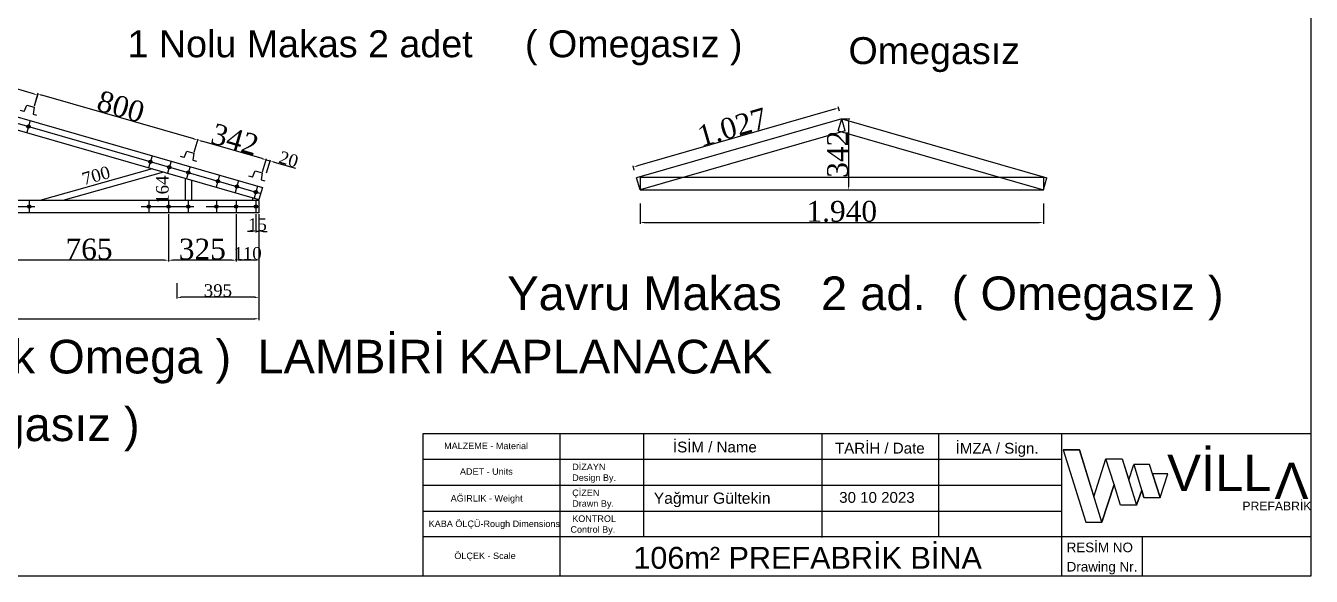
# Model space of a CAD drawing. Header units: millimetres. Extents: x 206945 to 219731, y -209822 to -201066.
# Drawn here: x 213548 to 219731, y -209822 to -207172 of the extents above; entities that cross this region are included whole.
import ezdxf
from ezdxf.enums import TextEntityAlignment as Align

# ---------------------------------------------------------------- set-up
doc = ezdxf.new("R2010")
doc.units = ezdxf.units.MM
doc.header["$MEASUREMENT"] = 0
for name, color, linetype in [('1', 250, 'Continuous'), ('Block1', 255, 'Continuous'), ('ZEMİN', 191, 'Continuous'), ('ÖLÇÜLENDİRME', 121, 'Continuous')]:
    doc.layers.add(name, color=color, linetype=linetype)
doc.styles.add('133', font='times.ttf')
doc.styles.get("Standard").update_dxf_attribs({"font": 'arial.ttf'})
doc.dimstyles.new('MAKAS', dxfattribs={"dimscale": 20, "dimtxt": 1.3, "dimasz": 1, "dimexe": 0.3, "dimexo": 0.3, "dimgap": 0.1, "dimtad": 1, "dimrnd": 1, "dimzin": 12, "dimdsep": 46, "dimlunit": 6, "dimtxsty": '133', "dimcen": 0.8, "dimdle": 0.0005, "dimclrd": 4, "dimclre": 6, "dimclrt": 2, "dimazin": 3, "dimtfac": 1, "dimtmove": 0, "dimatfit": 2, "dimldrblk": 'DOTSMALL', "dimfxl": 0, "dimtolj": 1, "dimtzin": 0, "dimarcsym": 0})
doc.dimstyles.new('makas 1', dxfattribs={"dimscale": 20, "dimtxt": 3, "dimasz": 1.2, "dimexe": 0.3, "dimexo": 0.3, "dimgap": 0.1, "dimtad": 1, "dimrnd": 1, "dimzin": 12, "dimdsep": 46, "dimlunit": 6, "dimtxsty": '133', "dimblk": 'NONE', "dimcen": 0.8, "dimdle": 0.0005, "dimse1": 1, "dimse2": 1, "dimsd1": 1, "dimsd2": 1, "dimclrd": 105, "dimclre": 42, "dimclrt": 2, "dimazin": 3, "dimtfac": 1, "dimtmove": 0, "dimatfit": 2, "dimldrblk": 'NONE', "dimfxl": 0, "dimtolj": 1, "dimtzin": 0, "dimarcsym": 0})

# ---------------------------------------------------------------- blocks, each defined once
blk = doc.blocks.new('*D7371')
at = {"layer": 'Defpoints', "color": 0}
for p in [(214669.7, -208192.3), (210269.7, -208214.9), (214669.7, -208582.1)]:
    blk.add_point(p, dxfattribs=at)
at = {"layer": 'ÖLÇÜLENDİRME', "color": 6, "lineweight": -2, "ltscale": 0.5}
for p, q in [((214669.7, -208198.3), (214669.7, -208588.1)), ((210269.7, -208220.9), (210269.7, -208588.1))]:
    blk.add_line(p, q, dxfattribs=at)
at = {"layer": 'ÖLÇÜLENDİRME', "color": 4, "lineweight": -2, "ltscale": 0.5}
blk.add_line((210289.7, -208582.1), (214649.7, -208582.1), dxfattribs=at)
at = {"layer": 'ÖLÇÜLENDİRME', "color": 4}
for points in [[(210289.7, -208578.8), (210289.7, -208585.4), (210269.7, -208582.1)], [(214649.7, -208585.4), (214649.7, -208578.8), (214669.7, -208582.1)]]:
    blk.add_solid(points, dxfattribs=at)
at = {"layer": 'ÖLÇÜLENDİRME', "color": 2, "insert": (212469.7, -208529.2), "char_height": 100, "attachment_point": 5, "style": '133'}
blk.add_mtext('\\A1;4.400', dxfattribs=at)
blk = doc.blocks.new('_DotSmall')
at = {"color": 0, "linetype": 'ByBlock', "const_width": 0.5}
blk.add_lwpolyline([(-0.0625, 0, 1), (0.0625, 0, 1)], format="xyb", close=True, dxfattribs=at)
blk = doc.blocks.new('*D7377')
at = {"layer": 'Defpoints', "color": 0}
for p in [(214654.7, -208072.5), (214669.7, -208072.5), (214654.7, -208161.4)]:
    blk.add_point(p, dxfattribs=at)
at = {"layer": 'ÖLÇÜLENDİRME', "color": 6, "lineweight": -2, "ltscale": 0.5}
for p, q in [((214654.7, -208078.5), (214654.7, -208167.4)), ((214669.7, -208078.5), (214669.7, -208167.4))]:
    blk.add_line(p, q, dxfattribs=at)
at = {"layer": 'ÖLÇÜLENDİRME', "color": 4, "lineweight": -2, "ltscale": 0.5}
for p, q in [((214634.7, -208161.4), (214614.7, -208161.4)), ((214669.7, -208161.4), (214654.7, -208161.4)), ((214689.7, -208161.4), (214709.7, -208161.4))]:
    blk.add_line(p, q, dxfattribs=at)
at = {"layer": 'ÖLÇÜLENDİRME', "color": 4}
for points in [[(214634.7, -208164.8), (214634.7, -208158.1), (214654.7, -208161.4)], [(214689.7, -208158.1), (214689.7, -208164.8), (214669.7, -208161.4)]]:
    blk.add_solid(points, dxfattribs=at)
at = {"layer": 'ÖLÇÜLENDİRME', "color": 2, "insert": (214662.2, -208129), "char_height": 60, "attachment_point": 5, "style": '133'}
blk.add_mtext('\\A1;15', dxfattribs=at)
blk = doc.blocks.new('*D7378')
at = {"layer": 'Defpoints', "color": 0}
for p in [(214559.7, -208072.5), (214669.7, -208072.5), (214559.7, -208300.1)]:
    blk.add_point(p, dxfattribs=at)
at = {"layer": 'ÖLÇÜLENDİRME', "color": 6, "lineweight": -2, "ltscale": 0.5}
for p, q in [((214559.7, -208078.5), (214559.7, -208306.1)), ((214669.7, -208078.5), (214669.7, -208306.1))]:
    blk.add_line(p, q, dxfattribs=at)
at = {"layer": 'ÖLÇÜLENDİRME', "color": 4, "lineweight": -2, "ltscale": 0.5}
blk.add_line((214649.7, -208300.1), (214579.7, -208300.1), dxfattribs=at)
at = {"layer": 'ÖLÇÜLENDİRME', "color": 4}
for points in [[(214579.7, -208296.8), (214579.7, -208303.4), (214559.7, -208300.1)], [(214649.7, -208303.4), (214649.7, -208296.8), (214669.7, -208300.1)]]:
    blk.add_solid(points, dxfattribs=at)
at = {"layer": 'ÖLÇÜLENDİRME', "color": 2, "insert": (214614.7, -208267.6), "char_height": 60, "attachment_point": 5, "style": '133'}
blk.add_mtext('\\A1;110', dxfattribs=at)
blk = doc.blocks.new('*D7379')
at = {"layer": 'Defpoints', "color": 0}
for p in [(214234.7, -208072.5), (214559.7, -208072.5), (214234.7, -208300.1)]:
    blk.add_point(p, dxfattribs=at)
at = {"layer": 'ÖLÇÜLENDİRME', "color": 6, "lineweight": -2, "ltscale": 0.5}
for p, q in [((214234.7, -208078.5), (214234.7, -208306.1)), ((214559.7, -208078.5), (214559.7, -208306.1))]:
    blk.add_line(p, q, dxfattribs=at)
at = {"layer": 'ÖLÇÜLENDİRME', "color": 4, "lineweight": -2, "ltscale": 0.5}
blk.add_line((214539.7, -208300.1), (214254.7, -208300.1), dxfattribs=at)
at = {"layer": 'ÖLÇÜLENDİRME', "color": 4}
for points in [[(214254.7, -208296.8), (214254.7, -208303.4), (214234.7, -208300.1)], [(214539.7, -208303.4), (214539.7, -208296.8), (214559.7, -208300.1)]]:
    blk.add_solid(points, dxfattribs=at)
at = {"layer": 'ÖLÇÜLENDİRME', "color": 2, "insert": (214397.2, -208247.3), "char_height": 100, "attachment_point": 5, "style": '133'}
blk.add_mtext('\\A1;325', dxfattribs=at)
blk = doc.blocks.new('*D7380')
at = {"layer": 'Defpoints', "color": 0}
for p in [(213469.7, -208072.5), (214234.7, -208072.5), (213469.7, -208300.1)]:
    blk.add_point(p, dxfattribs=at)
at = {"layer": 'ÖLÇÜLENDİRME', "color": 6, "lineweight": -2, "ltscale": 0.5}
for p, q in [((213469.7, -208078.5), (213469.7, -208306.1)), ((214234.7, -208078.5), (214234.7, -208306.1))]:
    blk.add_line(p, q, dxfattribs=at)
at = {"layer": 'ÖLÇÜLENDİRME', "color": 4, "lineweight": -2, "ltscale": 0.5}
blk.add_line((214214.7, -208300.1), (213489.7, -208300.1), dxfattribs=at)
at = {"layer": 'ÖLÇÜLENDİRME', "color": 4}
for points in [[(213489.7, -208296.8), (213489.7, -208303.4), (213469.7, -208300.1)], [(214214.7, -208303.4), (214214.7, -208296.8), (214234.7, -208300.1)]]:
    blk.add_solid(points, dxfattribs=at)
at = {"layer": 'ÖLÇÜLENDİRME', "color": 2, "insert": (213852.2, -208247.2), "char_height": 100, "attachment_point": 5, "style": '133'}
blk.add_mtext('\\A1;765', dxfattribs=at)
blk = doc.blocks.new('*D7382')
at = {"layer": 'Defpoints', "color": 0}
for p in [(214274.7, -208404.5), (214669.7, -208404.5), (214274.7, -208478.9)]:
    blk.add_point(p, dxfattribs=at)
at = {"layer": 'ÖLÇÜLENDİRME', "color": 6, "lineweight": -2, "ltscale": 0.5}
for p, q in [((214274.7, -208410.5), (214274.7, -208484.9)), ((214669.7, -208410.5), (214669.7, -208484.9))]:
    blk.add_line(p, q, dxfattribs=at)
at = {"layer": 'ÖLÇÜLENDİRME', "color": 4, "lineweight": -2, "ltscale": 0.5}
blk.add_line((214649.7, -208478.9), (214294.7, -208478.9), dxfattribs=at)
at = {"layer": 'ÖLÇÜLENDİRME', "color": 4}
for points in [[(214294.7, -208475.6), (214294.7, -208482.3), (214274.7, -208478.9)], [(214649.7, -208482.3), (214649.7, -208475.6), (214669.7, -208478.9)]]:
    blk.add_solid(points, dxfattribs=at)
at = {"layer": 'ÖLÇÜLENDİRME', "color": 2, "insert": (214472.2, -208446.4), "char_height": 60, "attachment_point": 5, "style": '133'}
blk.add_mtext('\\A1;395', dxfattribs=at)
blk = doc.blocks.new('*D7383')
at = {"layer": 'Defpoints', "color": 0}
for p in [(214329.7, -207878.8), (214237.6, -208042.5), (214329.7, -208042.5)]:
    blk.add_point(p, dxfattribs=at)
at = {"layer": 'Block1', "color": 2, "insert": (214205.1, -207960.6), "char_height": 60, "attachment_point": 5, "rotation": 89.99996, "style": '133'}
blk.add_mtext('\\A1;164', dxfattribs=at)
blk = doc.blocks.new('_None')
blk = doc.blocks.new('*D7384')
at = {"layer": 'Defpoints', "color": 0}
for p in [(214231.8, -207829), (214238.4, -207852.5), (213564.7, -208042.5)]:
    blk.add_point(p, dxfattribs=at)
at = {"layer": 'Block1', "color": 2, "insert": (213886.1, -207892.7), "char_height": 60, "attachment_point": 5, "rotation": 15.74693, "style": '133'}
blk.add_mtext('\\A1;700', dxfattribs=at)
blk = doc.blocks.new('omega')
at = {"layer": 'Block1', "color": 1}
for p, q in [((32355.1, 6698), (32337.8, 6703.1)), ((32355.1, 6698), (32368.3, 6728.5)), ((32368.3, 6728.5), (32402.8, 6718.3)), ((32402.8, 6718.3), (32397.3, 6685.5)), ((32397.3, 6685.5), (32414.5, 6680.4))]:
    blk.add_line(p, q, dxfattribs=at)
blk = doc.blocks.new('*D7390')
at = {"layer": 'Defpoints', "color": 0}
for p in [(214374.8, -207722.2), (214356.6, -207785.3), (214685.7, -207880.2)]:
    blk.add_point(p, dxfattribs=at)
at = {"layer": 'ÖLÇÜLENDİRME', "color": 6, "lineweight": -2, "ltscale": 0.5}
for p, q in [((214358.3, -207779.6), (214376.5, -207716.4)), ((214687.4, -207874.4), (214705.6, -207811.3))]:
    blk.add_line(p, q, dxfattribs=at)
at = {"layer": 'ÖLÇÜLENDİRME', "color": 4, "lineweight": -2, "ltscale": 0.5}
blk.add_line((214684.7, -207811.5), (214394.1, -207727.8), dxfattribs=at)
at = {"layer": 'ÖLÇÜLENDİRME', "color": 4}
for points in [[(214395, -207724.5), (214393.1, -207731), (214374.8, -207722.2)], [(214683.8, -207814.7), (214685.6, -207808.3), (214703.9, -207817.1)]]:
    blk.add_solid(points, dxfattribs=at)
at = {"layer": 'ÖLÇÜLENDİRME', "color": 2, "insert": (214554, -207718.9), "char_height": 100, "attachment_point": 5, "rotation": 343.9236, "style": '133'}
blk.add_mtext('\\A1;342', dxfattribs=at)
blk = doc.blocks.new('*D7391')
at = {"layer": 'Defpoints', "color": 0}
for p in [(214723.1, -207822.6), (214685.7, -207880.2), (214704.9, -207885.7)]:
    blk.add_point(p, dxfattribs=at)
at = {"layer": 'ÖLÇÜLENDİRME', "color": 4, "lineweight": -2, "ltscale": 0.5}
for p, q in [((214684.7, -207811.5), (214665.5, -207806)), ((214703.9, -207817.1), (214723.1, -207822.6)), ((214742.4, -207828.1), (214845.7, -207857.9))]:
    blk.add_line(p, q, dxfattribs=at)
at = {"layer": 'ÖLÇÜLENDİRME', "color": 6, "lineweight": -2, "ltscale": 0.5}
for p, q in [((214687.4, -207874.4), (214705.6, -207811.3)), ((214706.6, -207880), (214724.8, -207816.8))]:
    blk.add_line(p, q, dxfattribs=at)
at = {"layer": 'ÖLÇÜLENDİRME', "color": 4}
for points in [[(214683.8, -207814.7), (214685.6, -207808.3), (214703.9, -207817.1)], [(214743.3, -207824.9), (214741.4, -207831.3), (214723.1, -207822.6)]]:
    blk.add_solid(points, dxfattribs=at)
at = {"layer": 'ÖLÇÜLENDİRME', "color": 2, "insert": (214812.6, -207814.6), "char_height": 60, "attachment_point": 5, "rotation": 343.9236, "style": '133'}
blk.add_mtext('\\A1;20', dxfattribs=at)
blk = doc.blocks.new('*D7392')
at = {"layer": 'Defpoints', "color": 0}
for p in [(213606.1, -207500.7), (213587.9, -207563.8), (214356.6, -207785.3)]:
    blk.add_point(p, dxfattribs=at)
at = {"layer": 'ÖLÇÜLENDİRME', "color": 6, "lineweight": -2, "ltscale": 0.5}
for p, q in [((213589.6, -207558), (213607.8, -207494.9)), ((214358.3, -207779.6), (214376.5, -207716.4))]:
    blk.add_line(p, q, dxfattribs=at)
at = {"layer": 'ÖLÇÜLENDİRME', "color": 4, "lineweight": -2, "ltscale": 0.5}
blk.add_line((214355.6, -207716.7), (213625.3, -207506.2), dxfattribs=at)
at = {"layer": 'ÖLÇÜLENDİRME', "color": 4}
for points in [[(213626.3, -207503), (213624.4, -207509.4), (213606.1, -207500.7)], [(214354.7, -207719.9), (214356.5, -207713.5), (214374.8, -207722.2)]]:
    blk.add_solid(points, dxfattribs=at)
at = {"layer": 'ÖLÇÜLENDİRME', "color": 2, "insert": (214005.1, -207560.8), "char_height": 100, "attachment_point": 5, "rotation": 343.9236, "style": '133'}
blk.add_mtext('\\A1;800', dxfattribs=at)
blk = doc.blocks.new('*D7393')
at = {"layer": 'Defpoints', "color": 0}
for p in [(212667.9, -207229.2), (212650.7, -207287.5), (213587.9, -207563.8)]:
    blk.add_point(p, dxfattribs=at)
at = {"layer": 'ÖLÇÜLENDİRME', "color": 6, "lineweight": -2, "ltscale": 0.5}
for p, q in [((212652.4, -207281.7), (212669.6, -207223.4)), ((213589.6, -207558), (213606.8, -207499.7))]:
    blk.add_line(p, q, dxfattribs=at)
at = {"layer": 'ÖLÇÜLENDİRME', "color": 4, "lineweight": -2, "ltscale": 0.5}
blk.add_line((213585.9, -207499.8), (212687.1, -207234.8), dxfattribs=at)
at = {"layer": 'ÖLÇÜLENDİRME', "color": 4}
for points in [[(212688.1, -207231.6), (212686.2, -207238), (212667.9, -207229.2)], [(213585, -207503), (213586.9, -207496.7), (213605.1, -207505.5)]]:
    blk.add_solid(points, dxfattribs=at)
at = {"layer": 'ÖLÇÜLENDİRME', "color": 2, "insert": (213151.5, -207316.6), "char_height": 100, "attachment_point": 5, "rotation": 343.57176, "style": '133'}
blk.add_mtext('\\A1;977', dxfattribs=at)
blk = doc.blocks.new('*D7437')
at = {"layer": 'Defpoints', "color": 0}
for p in [(216502.8, -208020.9), (218442.8, -208020.9), (218442.8, -208118.8)]:
    blk.add_point(p, dxfattribs=at)
at = {"layer": 'ÖLÇÜLENDİRME', "color": 6, "lineweight": -2, "ltscale": 0.5}
for p, q in [((216502.8, -208026.9), (216502.8, -208124.8)), ((218442.8, -208026.9), (218442.8, -208124.8))]:
    blk.add_line(p, q, dxfattribs=at)
at = {"layer": 'ÖLÇÜLENDİRME', "color": 4, "lineweight": -2, "ltscale": 0.5}
blk.add_line((216522.8, -208118.8), (218422.8, -208118.8), dxfattribs=at)
at = {"layer": 'ÖLÇÜLENDİRME', "color": 4}
for points in [[(216522.8, -208115.4), (216522.8, -208122.1), (216502.8, -208118.8)], [(218422.8, -208122.1), (218422.8, -208115.4), (218442.8, -208118.8)]]:
    blk.add_solid(points, dxfattribs=at)
at = {"layer": 'ÖLÇÜLENDİRME', "color": 2, "insert": (217472.8, -208065.9), "char_height": 100, "attachment_point": 5, "style": '133'}
blk.add_mtext('\\A1;1.940', dxfattribs=at)
blk = doc.blocks.new('*D7438')
at = {"layer": 'Defpoints', "color": 0}
for p in [(217472.8, -207619.3), (217472.8, -207961.3), (217505.9, -207961.3)]:
    blk.add_point(p, dxfattribs=at)
at = {"layer": 'ÖLÇÜLENDİRME', "color": 6, "lineweight": -2, "ltscale": 0.5}
for p, q in [((217478.8, -207619.3), (217511.9, -207619.3)), ((217478.8, -207961.3), (217511.9, -207961.3))]:
    blk.add_line(p, q, dxfattribs=at)
at = {"layer": 'ÖLÇÜLENDİRME', "color": 4, "lineweight": -2, "ltscale": 0.5}
blk.add_line((217505.9, -207639.3), (217505.9, -207941.3), dxfattribs=at)
at = {"layer": 'ÖLÇÜLENDİRME', "color": 4}
for points in [[(217509.3, -207639.3), (217502.6, -207639.3), (217505.9, -207619.3)], [(217502.6, -207941.3), (217509.3, -207941.3), (217505.9, -207961.3)]]:
    blk.add_solid(points, dxfattribs=at)
at = {"layer": 'ÖLÇÜLENDİRME', "color": 2, "insert": (217453.2, -207790.3), "char_height": 100, "attachment_point": 5, "rotation": 90, "style": '133'}
blk.add_mtext('\\A1;342', dxfattribs=at)
blk = doc.blocks.new('*D7439')
at = {"layer": 'Defpoints', "color": 0}
for p in [(217463.3, -207588.3), (216470.7, -207852.1), (216476.6, -207872.6)]:
    blk.add_point(p, dxfattribs=at)
at = {"layer": 'ÖLÇÜLENDİRME', "color": 4, "lineweight": -2, "ltscale": 0.5}
blk.add_line((217438.1, -207573.3), (216489.9, -207846.5), dxfattribs=at)
at = {"layer": 'ÖLÇÜLENDİRME', "color": 6, "lineweight": -2, "ltscale": 0.5}
for p, q in [((217461.6, -207582.5), (217455.7, -207562)), ((216475, -207866.8), (216469.1, -207846.3))]:
    blk.add_line(p, q, dxfattribs=at)
at = {"layer": 'ÖLÇÜLENDİRME', "color": 4}
for points in [[(217439, -207576.5), (217437.2, -207570.1), (217457.3, -207567.7)], [(216489, -207843.3), (216490.9, -207849.7), (216470.7, -207852.1)]]:
    blk.add_solid(points, dxfattribs=at)
at = {"layer": 'ÖLÇÜLENDİRME', "color": 2, "insert": (216946.3, -207660), "char_height": 100, "attachment_point": 5, "rotation": 16.0764, "style": '133'}
blk.add_mtext('\\A1;1.027', dxfattribs=at)

msp = doc.modelspace()

# ---------------------------------------------------------------- linework, layer by layer
at = {"linetype": 'Continuous', "lineweight": 25}
msp.add_line((219729.429, -209632.392), (215459.086, -209632.392), dxfattribs=at)
at = {"color": 254, "linetype": 'Continuous', "lineweight": 25, "ltscale": 1}
for p, q in [((219729.429, -209632.392), (218529.116, -209632.392)), ((218917.154, -209632.392), (218917.154, -209821.577))]:
    msp.add_line(p, q, dxfattribs=at)
at = {"color": 2}
for points in [[(209922.706, -203379.081), (219729.429, -203379.081), (219729.429, -209821.577), (209922.706, -209821.577)], [(215459.086, -209133.8), (219729.429, -209133.8), (219729.429, -209821.577), (215459.086, -209821.577)]]:
    msp.add_lwpolyline(points, close=True, dxfattribs=at)
msp.add_lwpolyline([(218537.816, -209212.831), (218647.334, -209560.565), (218723.592, -209560.565), (218615.878, -209212.831), (218537.816, -209212.831), (218615.878, -209212.831), (218685.76, -209438.432), (218743.61, -209256.322), (218821.774, -209256.322), (218891.359, -209479.233), (218814.148, -209479.233), (218782.593, -209379.513), (218723.592, -209560.565), (218782.593, -209379.513), (218743.61, -209256.322), (218821.774, -209256.322), (218853.11, -209356.703), (218878.014, -209282.995), (218926.629, -209442.081), (218915.992, -209407.275), (218891.359, -209479.233), (218915.992, -209407.275), (218926.629, -209442.081), (219004.793, -209442.081), (219041.969, -209327.768), (218967.806, -209327.768), (219004.793, -209442.081), (218953.319, -209282.995), (218878.014, -209282.995)])
at = {"layer": '1', "color": 7, "linetype": 'Continuous', "lineweight": 25, "ltscale": 1}
for p, q in [((216118.681, -209821.577), (216118.681, -209133.8)), ((218529.116, -209133.8), (218529.116, -209821.577))]:
    msp.add_line(p, q, dxfattribs=at)
at = {"layer": '1', "color": 254, "linetype": 'Continuous', "lineweight": 25, "ltscale": 1, "flags": 128}
for points in [[(216518.593, -209133.8), (216518.593, -209632.392), (216518.593, -209632.392)], [(217377.331, -209133.8), (217377.331, -209635.571)], [(217938.38, -209133.8), (217938.38, -209632.392)]]:
    msp.add_lwpolyline(points, dxfattribs=at)
at = {"layer": '1', "color": 255, "linetype": 'Continuous', "lineweight": 25, "ltscale": 1, "flags": 128}
for points in [[(215459.086, -209258.448), (216518.593, -209258.448), (217385.801, -209258.448), (217739.103, -209258.448), (218529.116, -209258.448)], [(215459.086, -209383.096), (216518.593, -209383.096), (217385.801, -209383.096), (217739.103, -209383.096), (218529.116, -209383.096)], [(215459.086, -209507.744), (216518.593, -209507.744), (217385.801, -209507.744), (217739.103, -209507.744), (218529.116, -209507.744)]]:
    msp.add_lwpolyline(points, dxfattribs=at)
at = {"layer": 'Block1', "color": 1}
for p, q in [((212486.321, -207316.341), (214686.321, -207950.357)), ((212469.705, -207373.995), (214669.705, -208008.011)), ((217472.757, -207619.349), (216486.142, -207903.681)), ((217456.142, -207677.003), (217472.757, -207619.349)), ((217489.372, -207677.003), (217472.757, -207619.349)), ((217472.757, -207619.349), (218459.372, -207903.681)), ((217489.372, -207677.003), (216502.757, -207961.335)), ((217456.142, -207677.003), (218442.757, -207961.335)), ((214156.328, -207860.061), (213615.829, -208012.466)), ((214210.997, -207875.816), (213726.371, -208012.466)), ((214314.706, -207905.704), (214314.706, -208012.466)), ((214344.706, -207914.349), (214344.706, -208012.466)), ((214686.321, -207950.357), (214669.705, -208008.011)), ((214669.705, -208012.466), (212469.705, -208012.466)), ((214639.705, -208012.466), (214639.705, -207999.365)), ((214669.705, -208012.466), (214669.705, -208008.011)), ((214669.705, -208012.466), (214669.705, -208072.466)), ((214669.705, -208072.466), (212469.705, -208072.466))]:
    msp.add_line(p, q, dxfattribs=at)
at = {"layer": 'Block1', "color": 2}
for p, q in [((212478.013, -207345.168), (214678.013, -207979.184)), ((213569.299, -207628.444), (213552.683, -207686.097)), ((214155.443, -207797.364), (214138.828, -207855.017)), ((214246.728, -207823.671), (214230.113, -207881.324)), ((214338.013, -207849.978), (214321.398, -207907.632)), ((214480.443, -207891.025), (214463.828, -207948.679)), ((214571.728, -207917.333), (214555.113, -207974.986)), ((214663.013, -207943.64), (214646.398, -208001.294)), ((213564.706, -208012.466), (213564.706, -208072.466)), ((214139.705, -208012.466), (214139.705, -208072.466)), ((214234.705, -208012.466), (214234.705, -208072.466)), ((214329.705, -208012.466), (214329.705, -208072.466)), ((214464.705, -208012.466), (214464.705, -208072.466)), ((214559.705, -208012.466), (214559.705, -208072.466)), ((214654.705, -208012.466), (214654.705, -208072.466))]:
    msp.add_line(p, q, dxfattribs=at)
at = {"layer": 'Block1', "color": 1}
for centre, radius in [((213560.991, -207657.271), 8), ((213560.991, -207657.27), 4), ((214147.136, -207826.191), 8), ((214147.136, -207826.191), 4), ((214238.421, -207852.498), 8), ((214238.421, -207852.498), 4), ((214329.705, -207878.806), 8), ((214329.705, -207878.805), 4), ((214472.136, -207919.852), 8), ((214472.136, -207919.852), 4), ((214563.42, -207946.159), 8), ((214563.421, -207946.159), 4), ((214654.705, -207972.467), 8), ((214654.705, -207972.466), 4), ((213564.706, -208042.466), 8), ((213564.706, -208042.466), 4), ((214139.705, -208042.466), 8), ((214139.705, -208042.466), 4), ((214234.705, -208042.466), 8), ((214234.705, -208042.466), 4), ((214329.705, -208042.466), 8), ((214329.705, -208042.466), 4), ((214464.705, -208042.466), 8), ((214464.705, -208042.466), 4), ((214559.705, -208042.466), 8), ((214559.705, -208042.466), 4), ((214654.705, -208042.466), 8), ((214654.705, -208042.466), 4)]:
    msp.add_circle(centre, radius, dxfattribs=at)
at = {"layer": 'ZEMİN', "color": 1}
for p, q in [((216502.757, -207961.335), (216486.142, -207903.681)), ((216502.757, -207901.335), (218442.757, -207901.335)), ((216502.757, -207901.335), (216502.757, -207961.335)), ((218442.757, -207901.335), (218442.757, -207961.335)), ((218442.757, -207961.335), (218459.372, -207903.681))]:
    msp.add_line(p, q, dxfattribs=at)
at = {"layer": 'ÖLÇÜLENDİRME', "color": 1, "ltscale": 0.5}
msp.add_line((216502.757, -207961.335), (218442.757, -207961.335), dxfattribs=at)
at = {"layer": 'ÖLÇÜLENDİRME', "color": 2, "ltscale": 0.5}
for p, q in [((213337.835, -208042.466), (213591.62, -208042.466)), ((214102.835, -208042.466), (214356.619, -208042.466)), ((214415.921, -208042.466), (214669.705, -208042.466))]:
    msp.add_line(p, q, dxfattribs=at)

# ---------------------------------------------------------------- block references
at = {"layer": 'Block1', "color": 1, "rotation": 0.5866211385630021}
for p in [(181255.56, -214613.454), (182024.275, -214834.99), (182353.364, -214929.83)]:
    msp.add_blockref('omega', p, dxfattribs=at)

# ---------------------------------------------------------------- texts
at = {"attachment_point": 1}
for s, insert, char_height in [('{\\f@Arial Unicode MS|b0|i0|c162|p34;VİLL}', (219038.141, -209236.832), 174.65625), ('{\\f@Arial Unicode MS|b0|i0|c162|p34;PREFABRİK}', (219400.193, -209462.416), 41.9175)]:
    msp.add_mtext_dynamic_manual_height_columns(s, width=1024.02627, gutter_width=12.5, heights=[297.917], dxfattribs=dict(at, insert=insert, char_height=char_height))
at = {"insert": (219717.584, -209448.861), "char_height": 174.65625, "attachment_point": 1, "rotation": 180}
msp.add_mtext_dynamic_manual_height_columns('{\\f@Arial Unicode MS|b0|i0|c162|p34;V}', width=1024.02627, gutter_width=12.5, heights=[297.917], dxfattribs=at)
at = {"layer": '1', "color": 0, "lineweight": 25}
for s, height, p in [('MALZEME - Material', 31.16196, (215560.121, -209209.579)), ('İSİM / Name', 51.93661, (216661.165, -209225.206)), ('TARİH / Date', 51.93661, (217440.353, -209230.765)), ('İMZA / Sign.', 51.93661, (218020.68, -209231.319)), ('ADET - Units', 31.16196, (215636.369, -209332.867)), ('DİZAYN', 31.162, (216176.491, -209310.385)), ('Design By.', 31.162, (216176.491, -209362.321)), ('AĞIRLIK - Weight', 31.16196, (215591.823, -209461.773)), ('ÇİZEN', 31.162, (216176.491, -209435.033)), ('Yağmur Gültekin', 54.01407, (216568.436, -209472.442)), ('Drawn By.', 31.162, (216176.491, -209486.969)), ('KABA ÖLÇÜ-Rough Dimensions', 31.16196, (215485.998, -209584.292)), ('KONTROL', 31.162, (216176.491, -209559.68)), ('Control By.', 31.16196, (216168.022, -209611.617)), ('RESİM NO', 46.1659, (218554.605, -209705.531)), ('ÖLÇEK - Scale', 31.16196, (215609.424, -209738.486)), ('Drawing Nr.', 46.16587, (218554.605, -209798.501))]:
    msp.add_text(s, height=height, dxfattribs=at).set_placement(p)
msp.add_text('30 10 2023', height=51.9366, dxfattribs=at).set_placement((217823.672, -209467.89), align=Align.RIGHT)
msp.add_text('106m² PREFABRİK BİNA', height=105.3633, dxfattribs=at).set_placement((217308.601, -209785.24), align=Align.CENTER)
at = {"layer": 'ÖLÇÜLENDİRME', "color": 2, "attachment_point": 1}
for s, insert, char_height, width in [('1 Nolu Makas 2 adet     ( Omegasız )', (214037.375, -207193.932), 129.6, 8263.45885), ('Omegasız', (217505.285, -207226.785), 129.6, 8263.45885), ('Yavru Makas   2 ad.  ( Omegasız )', (215864.043, -208378.628), 162, 10329.32356), ("Cumba Baş Makas 2 ad.  ( 100'lük Omega )  LAMBİRİ KAPLANACAK", (210141.21, -208683.267), 162, 10329.32356), ('Cumba Orta Makas 2 ad.  ( Omegasız )', (210134.308, -209008.799), 162, 10329.32356)]:
    msp.add_mtext(s, dxfattribs=dict(at, insert=insert, char_height=char_height, width=width))

# ---------------------------------------------------------------- dimensions: what is measured, and where the dimension line sits
at = {"layer": 'Block1', "color": 1}
for p1, p2, distance, picture, middle in [((213564.706, -208042.466), (214238.421, -207852.498), 24.381, '*D7384', (213886.115, -207892.697)), ((214329.706, -207878.805), (214329.705, -208042.466), -92.118, '*D7383', (214205.137, -207960.636))]:
    dim = msp.add_aligned_dim(p1=p1, p2=p2, distance=distance, dimstyle='makas 1', dxfattribs=at)
    dim.commit()
    dim.dimension.update_dxf_attribs({"geometry": picture, "text_midpoint": middle})
at = {"layer": 'ÖLÇÜLENDİRME', "color": 1, "ltscale": 0.5}
for p1, p2, distance, override, picture, middle in [((213587.927, -207563.804), (212650.744, -207287.475), -60.781, {"dimtxt": 5, "dimdle": 1}, '*D7393', (213151.486, -207316.599)), ((214356.641, -207785.34), (213587.927, -207563.804), -65.695, {"dimtxt": 5, "dimdle": 1}, '*D7392', (214005.084, -207560.758)), ((214685.731, -207880.18), (214356.641, -207785.34), -65.695, {"dimtxt": 5, "dimdle": 1}, '*D7390', (214553.986, -207718.946)), ((214685.731, -207880.18), (214704.949, -207885.718), 65.695, {"dimtxt": 3}, '*D7391', (214812.623, -207814.609))]:
    dim = msp.add_aligned_dim(p1=p1, p2=p2, distance=distance, dimstyle='MAKAS', override=override, dxfattribs=at)
    dim.commit()
    dim.dimension.update_dxf_attribs({"geometry": picture, "text_midpoint": middle})
for base, p1, p2, angle, override, picture, middle, dimtype in [((216470.719, -207852.063), (217463.253, -207588.271), (216476.638, -207872.603), 196.076398, {"dimtxt": 5, "dimdle": 1}, '*D7439', (216960.917, -207710.794), 161), ((214559.705, -208300.087), (214669.705, -208072.466), (214559.705, -208072.466), 180, {"dimtxt": 3}, '*D7378', (214614.705, -208300.087), 160), ((214654.705, -208161.444), (214669.705, -208072.466), (214654.705, -208072.466), 180, {"dimtxt": 3}, '*D7377', (214662.205, -208161.444), 160)]:
    dim = msp.add_linear_dim(base=base, p1=p1, p2=p2, angle=angle, dimstyle='MAKAS', override=override, dxfattribs=at)
    dim.commit()
    dim.dimension.update_dxf_attribs({"geometry": picture, "text_midpoint": middle, "dimtype": dimtype})
for base, p1, p2, angle, override, picture, middle in [((217505.919, -207961.335), (217472.757, -207619.349), (217472.757, -207961.335), 90, {"dimtxt": 5, "dimdle": 1}, '*D7438', (217453.168, -207790.342)), ((213469.706, -208300.087), (214234.705, -208072.466), (213469.706, -208072.466), 180, {"dimtxt": 5, "dimdle": 1}, '*D7380', (213852.206, -208247.186)), ((214234.705, -208300.087), (214559.705, -208072.466), (214234.705, -208072.466), 180, {"dimtxt": 5, "dimdle": 1}, '*D7379', (214397.205, -208247.337)), ((214274.705, -208478.924), (214669.705, -208404.492), (214274.705, -208404.492), 180, {"dimtxt": 3}, '*D7382', (214472.205, -208446.384))]:
    dim = msp.add_linear_dim(base=base, p1=p1, p2=p2, angle=angle, dimstyle='MAKAS', override=override, dxfattribs=at)
    dim.commit()
    dim.dimension.update_dxf_attribs({"geometry": picture, "text_midpoint": middle})
for base, p1, p2, picture, middle in [((218442.757, -208118.757), (216502.757, -208020.912), (218442.757, -208020.912), '*D7437', (217472.757, -208065.856)), ((214669.705, -208582.087), (210269.705, -208214.898), (214669.705, -208192.277), '*D7371', (212469.705, -208529.186))]:
    dim = msp.add_linear_dim(base=base, p1=p1, p2=p2, dimstyle='MAKAS', override={"dimtxt": 5, "dimdle": 1}, dxfattribs=at)
    dim.commit()
    dim.dimension.update_dxf_attribs({"geometry": picture, "text_midpoint": middle})

doc.saveas('drawing.dxf')
